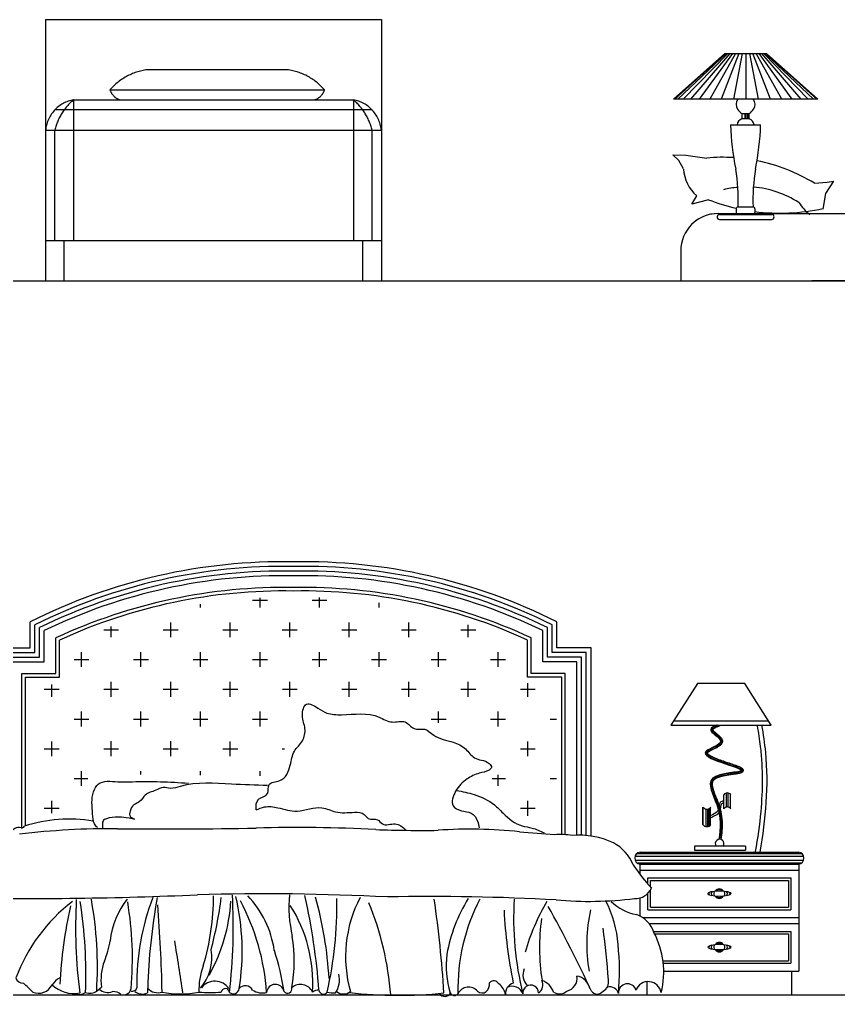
# Model space of a CAD drawing. Header units: inches. Extents: x 18.5 to 61, y 8.5 to 33.3.
# Drawn here: x 49.248 to 51.442, y 16.958 to 19.576 of the extents above; entities that cross this region are included whole.
import ezdxf

# ---------------------------------------------------------------- set-up
doc = ezdxf.new("R2010")
doc.units = ezdxf.units.IN
doc.header["$MEASUREMENT"] = 0
for name, color, linetype in [('02', 2, 'Continuous'), ('1', 1, 'Continuous'), ('8', 8, 'Continuous')]:
    doc.layers.add(name, color=color, linetype=linetype)

msp = doc.modelspace()

# ---------------------------------------------------------------- hatches: boundary and pattern name
at = {"layer": '8'}
h = msp.add_hatch(dxfattribs=at)
h.set_pattern_fill('CROSS', color=256, scale=0.012554, style=0)
h.set_pattern_definition([(0, (33.13138, 6.70013), (0.07971857, 0.07971857), [0.0398593, -0.11957785]), (90, (33.15131, 6.6802), (-0.07971857, 0.07971857), [0.0398593, -0.11957785])])
h.paths.add_polyline_path([(50.5951, 17.9055), (50.519, 17.9325), (50.3584, 17.9815), (50.2214, 18.0119), (50.0337, 18.0288), (49.8764, 18.0255), (49.6667, 18.0018), (49.5246, 17.9612), (49.3775, 17.9055), (49.3775, 17.7939), (49.2845, 17.7939), (49.2845, 17.4423), (49.2946, 17.4423), (49.3454, 17.4508), (49.4147, 17.4525), (49.4147, 17.4643), (49.4147, 17.5032), (49.4316, 17.5438), (49.4502, 17.5539), (49.9001, 17.5488), (49.9322, 17.5607), (49.9457, 17.5759), (49.9559, 17.6012), (49.9593, 17.6317), (49.9677, 17.6435), (49.9779, 17.6587), (49.9829, 17.6756), (49.9829, 17.706), (49.9796, 17.7398), (49.988, 17.7584), (50.0032, 17.7652), (50.032, 17.7652), (50.0692, 17.7567), (50.0946, 17.7432), (50.1351, 17.7348), (50.1605, 17.7381), (50.2112, 17.7381), (50.2383, 17.728), (50.2671, 17.7212), (50.2992, 17.7179), (50.3161, 17.7111), (50.3364, 17.701), (50.3584, 17.6993), (50.3922, 17.6773), (50.4142, 17.6688), (50.4514, 17.6553), (50.4768, 17.6266), (50.5038, 17.6097), (50.5292, 17.5978), (50.5376, 17.5674), (50.5275, 17.5471), (50.5106, 17.5404), (50.4818, 17.5336), (50.4649, 17.5184), (50.5309, 17.4931), (50.5749, 17.4609), (50.6087, 17.4305), (50.6865, 17.4102), (50.6865, 17.7973), (50.5951, 17.7973)])

# ---------------------------------------------------------------- linework, layer by layer
at = {"layer": '02'}
for p, q in [((49.3175, 19.576), (49.3175, 18.876)), ((49.3175, 19.576), (50.2175, 19.576)), ((50.2175, 19.576), (50.2175, 18.876)), ((51.0003, 19.3626), (51.1379, 19.485)), ((51.1388, 19.485), (51.0032, 19.3626)), ((51.1413, 19.485), (51.012, 19.3626)), ((51.1454, 19.485), (51.0262, 19.3626)), ((51.1509, 19.485), (51.0453, 19.3626)), ((51.1577, 19.485), (51.0691, 19.3626)), ((51.1658, 19.485), (51.0969, 19.3626)), ((51.1747, 19.485), (51.1278, 19.3626)), ((51.1379, 19.485), (51.2493, 19.485)), ((51.184, 19.485), (51.1603, 19.3626)), ((51.1936, 19.485), (51.1936, 19.3626)), ((51.2032, 19.485), (51.2269, 19.3626)), ((51.2594, 19.3626), (51.2125, 19.485)), ((51.2903, 19.3626), (51.2214, 19.485)), ((51.3181, 19.3626), (51.2295, 19.485)), ((51.3419, 19.3626), (51.2363, 19.485)), ((51.361, 19.3626), (51.2418, 19.485)), ((51.3752, 19.3626), (51.2459, 19.485)), ((51.3839, 19.3626), (51.2484, 19.485)), ((51.2493, 19.485), (51.3869, 19.3626)), ((49.5442, 19.4282), (49.5408, 19.4266)), ((49.5476, 19.4297), (49.5442, 19.4282)), ((49.551, 19.4312), (49.5476, 19.4297)), ((49.5545, 19.4325), (49.551, 19.4312)), ((49.558, 19.4338), (49.5545, 19.4325)), ((49.5615, 19.435), (49.558, 19.4338)), ((49.565, 19.4361), (49.5615, 19.435)), ((49.5686, 19.4371), (49.565, 19.4361)), ((49.5721, 19.4381), (49.5686, 19.4371)), ((49.5757, 19.4389), (49.5721, 19.4381)), ((49.5793, 19.4397), (49.5757, 19.4389)), ((49.583, 19.4403), (49.5793, 19.4397)), ((49.5866, 19.4409), (49.583, 19.4403)), ((49.5903, 19.4414), (49.5866, 19.4409)), ((49.9653, 19.4414), (49.5903, 19.4414)), ((49.9689, 19.4409), (49.9653, 19.4414)), ((49.9726, 19.4403), (49.9689, 19.4409)), ((49.9762, 19.4397), (49.9726, 19.4403)), ((49.9798, 19.4389), (49.9762, 19.4397)), ((49.9834, 19.4381), (49.9798, 19.4389)), ((49.987, 19.4371), (49.9834, 19.4381)), ((49.9905, 19.4361), (49.987, 19.4371)), ((49.9941, 19.435), (49.9905, 19.4361)), ((49.9976, 19.4338), (49.9941, 19.435)), ((50.0011, 19.4325), (49.9976, 19.4338)), ((50.0045, 19.4312), (50.0011, 19.4325)), ((50.0079, 19.4297), (50.0045, 19.4312)), ((50.0113, 19.4282), (50.0079, 19.4297)), ((50.0147, 19.4266), (50.0113, 19.4282)), ((49.5036, 19.4012), (49.5008, 19.3986)), ((49.5065, 19.4037), (49.5036, 19.4012)), ((49.5094, 19.4061), (49.5065, 19.4037)), ((49.5123, 19.4085), (49.5094, 19.4061)), ((49.5153, 19.4108), (49.5123, 19.4085)), ((49.5183, 19.4131), (49.5153, 19.4108)), ((49.5214, 19.4152), (49.5183, 19.4131)), ((49.5246, 19.4173), (49.5214, 19.4152)), ((49.5277, 19.4193), (49.5246, 19.4173)), ((49.5309, 19.4213), (49.5277, 19.4193)), ((49.5342, 19.4231), (49.5309, 19.4213)), ((49.5375, 19.4249), (49.5342, 19.4231)), ((49.5408, 19.4266), (49.5375, 19.4249)), ((50.018, 19.4249), (50.0147, 19.4266)), ((50.0213, 19.4231), (50.018, 19.4249)), ((50.0246, 19.4213), (50.0213, 19.4231)), ((50.0278, 19.4193), (50.0246, 19.4213)), ((50.031, 19.4173), (50.0278, 19.4193)), ((50.0341, 19.4152), (50.031, 19.4173)), ((50.0372, 19.4131), (50.0341, 19.4152)), ((50.0402, 19.4108), (50.0372, 19.4131)), ((50.0432, 19.4085), (50.0402, 19.4108)), ((50.0462, 19.4061), (50.0432, 19.4085)), ((50.049, 19.4037), (50.0462, 19.4061)), ((50.0519, 19.4012), (50.049, 19.4037)), ((50.0547, 19.3986), (50.0519, 19.4012)), ((49.4928, 19.3904), (49.4903, 19.3876)), ((49.4903, 19.3876), (50.0653, 19.3876)), ((49.4903, 19.3876), (49.4907, 19.3863)), ((49.4907, 19.3863), (49.4912, 19.3851)), ((49.4912, 19.3851), (49.4917, 19.3839)), ((49.4917, 19.3839), (49.4923, 19.3827)), ((49.4923, 19.3827), (49.4928, 19.3815)), ((49.4954, 19.3932), (49.4928, 19.3904)), ((49.4928, 19.3815), (49.4935, 19.3804)), ((49.4935, 19.3804), (49.4941, 19.3792)), ((49.4941, 19.3792), (49.4948, 19.3781)), ((49.4948, 19.3781), (49.4955, 19.377)), ((49.4981, 19.3959), (49.4954, 19.3932)), ((49.4955, 19.377), (49.4963, 19.376)), ((49.4963, 19.376), (49.497, 19.3749)), ((49.497, 19.3749), (49.4978, 19.3739)), ((49.5008, 19.3986), (49.4981, 19.3959)), ((50.0574, 19.3959), (50.0547, 19.3986)), ((50.0601, 19.3932), (50.0574, 19.3959)), ((50.0577, 19.3739), (50.0585, 19.3749)), ((50.0585, 19.3749), (50.0593, 19.376)), ((50.0593, 19.376), (50.06, 19.377)), ((50.06, 19.377), (50.0607, 19.3781)), ((50.0627, 19.3904), (50.0601, 19.3932)), ((50.0607, 19.3781), (50.0614, 19.3792)), ((50.0614, 19.3792), (50.0621, 19.3804)), ((50.0621, 19.3804), (50.0627, 19.3815)), ((50.0653, 19.3876), (50.0627, 19.3904)), ((50.0627, 19.3815), (50.0633, 19.3827)), ((50.0633, 19.3827), (50.0638, 19.3839)), ((50.0638, 19.3839), (50.0643, 19.3851)), ((50.0643, 19.3851), (50.0648, 19.3863)), ((50.0648, 19.3863), (50.0653, 19.3876)), ((49.3614, 19.3492), (49.3583, 19.3472)), ((49.3646, 19.3511), (49.3614, 19.3492)), ((49.3679, 19.3528), (49.3646, 19.3511)), ((49.3713, 19.3544), (49.3679, 19.3528)), ((49.3747, 19.3558), (49.3713, 19.3544)), ((49.3782, 19.3571), (49.3747, 19.3558)), ((49.3817, 19.3582), (49.3782, 19.3571)), ((49.3813, 19.3502), (49.3792, 19.348)), ((49.3835, 19.3524), (49.3813, 19.3502)), ((49.3853, 19.3592), (49.3817, 19.3582)), ((49.3857, 19.3545), (49.3835, 19.3524)), ((49.3889, 19.36), (49.3853, 19.3592)), ((49.3879, 19.3566), (49.3857, 19.3545)), ((49.3902, 19.3587), (49.3879, 19.3566)), ((49.3925, 19.3606), (49.3889, 19.36)), ((49.3925, 19.3606), (49.3902, 19.3587)), ((49.3925, 19.3606), (49.3925, 18.9837)), ((49.3925, 19.3606), (50.1425, 19.3606)), ((49.4978, 19.3739), (49.4987, 19.3729)), ((49.4987, 19.3729), (49.4995, 19.372)), ((49.4995, 19.372), (49.5004, 19.371)), ((49.5004, 19.371), (49.5013, 19.3701)), ((49.5013, 19.3701), (49.5023, 19.3693)), ((49.5023, 19.3693), (49.5032, 19.3684)), ((49.5032, 19.3684), (49.5042, 19.3676)), ((49.5042, 19.3676), (49.5052, 19.3668)), ((49.5052, 19.3668), (49.5062, 19.3661)), ((49.5062, 19.3661), (49.5073, 19.3654)), ((49.5073, 19.3654), (49.5084, 19.3647)), ((49.5084, 19.3647), (49.5094, 19.3641)), ((49.5094, 19.3641), (49.5105, 19.3635)), ((49.5105, 19.3635), (49.5117, 19.3629)), ((49.5117, 19.3629), (49.5128, 19.3624)), ((49.5128, 19.3624), (49.514, 19.3619)), ((49.514, 19.3619), (49.5151, 19.3614)), ((49.5151, 19.3614), (49.5163, 19.361)), ((49.5163, 19.361), (49.5175, 19.3606)), ((50.038, 19.3606), (50.0392, 19.361)), ((50.0392, 19.361), (50.0404, 19.3614)), ((50.0404, 19.3614), (50.0416, 19.3619)), ((50.0416, 19.3619), (50.0427, 19.3624)), ((50.0427, 19.3624), (50.0439, 19.3629)), ((50.0439, 19.3629), (50.045, 19.3635)), ((50.045, 19.3635), (50.0461, 19.3641)), ((50.0461, 19.3641), (50.0472, 19.3647)), ((50.0472, 19.3647), (50.0482, 19.3654)), ((50.0482, 19.3654), (50.0493, 19.3661)), ((50.0493, 19.3661), (50.0503, 19.3668)), ((50.0503, 19.3668), (50.0513, 19.3676)), ((50.0513, 19.3676), (50.0523, 19.3684)), ((50.0523, 19.3684), (50.0533, 19.3693)), ((50.0533, 19.3693), (50.0542, 19.3701)), ((50.0542, 19.3701), (50.0551, 19.371)), ((50.0551, 19.371), (50.056, 19.372)), ((50.056, 19.372), (50.0569, 19.3729)), ((50.0569, 19.3729), (50.0577, 19.3739)), ((50.1425, 19.3606), (50.1425, 18.9837)), ((50.1448, 19.3587), (50.1425, 19.3606)), ((50.1461, 19.36), (50.1425, 19.3606)), ((50.1471, 19.3566), (50.1448, 19.3587)), ((50.1497, 19.3592), (50.1461, 19.36)), ((50.1493, 19.3545), (50.1471, 19.3566)), ((50.1515, 19.3524), (50.1493, 19.3545)), ((50.1533, 19.3582), (50.1497, 19.3592)), ((50.1537, 19.3502), (50.1515, 19.3524)), ((50.1568, 19.3571), (50.1533, 19.3582)), ((50.1558, 19.348), (50.1537, 19.3502)), ((50.1603, 19.3558), (50.1568, 19.3571)), ((50.1637, 19.3544), (50.1603, 19.3558)), ((50.167, 19.3528), (50.1637, 19.3544)), ((50.1703, 19.3511), (50.167, 19.3528)), ((50.1736, 19.3492), (50.1703, 19.3511)), ((50.1767, 19.3472), (50.1736, 19.3492)), ((51.3869, 19.3626), (51.0003, 19.3626)), ((49.3341, 19.3233), (49.332, 19.32)), ((49.3363, 19.3264), (49.3341, 19.3233)), ((49.3387, 19.3294), (49.3363, 19.3264)), ((49.3412, 19.3323), (49.3387, 19.3294)), ((49.3438, 19.3351), (49.3412, 19.3323)), ((50.1925, 19.3337), (49.3425, 19.3337)), ((49.3465, 19.3378), (49.3438, 19.3351)), ((49.3493, 19.3403), (49.3465, 19.3378)), ((49.3522, 19.3428), (49.3493, 19.3403)), ((49.3552, 19.345), (49.3522, 19.3428)), ((49.3583, 19.3472), (49.3552, 19.345)), ((49.3606, 19.3233), (49.359, 19.3206)), ((49.3622, 19.3259), (49.3606, 19.3233)), ((49.3639, 19.3286), (49.3622, 19.3259)), ((49.3657, 19.3311), (49.3639, 19.3286)), ((49.3675, 19.3337), (49.3657, 19.3311)), ((49.3693, 19.3362), (49.3675, 19.3337)), ((49.3712, 19.3386), (49.3693, 19.3362)), ((49.3731, 19.341), (49.3712, 19.3386)), ((49.3751, 19.3434), (49.3731, 19.341)), ((49.3771, 19.3457), (49.3751, 19.3434)), ((49.3792, 19.348), (49.3771, 19.3457)), ((50.1579, 19.3457), (50.1558, 19.348)), ((50.1599, 19.3434), (50.1579, 19.3457)), ((50.1619, 19.341), (50.1599, 19.3434)), ((50.1638, 19.3386), (50.1619, 19.341)), ((50.1657, 19.3362), (50.1638, 19.3386)), ((50.1675, 19.3337), (50.1657, 19.3362)), ((50.1693, 19.3311), (50.1675, 19.3337)), ((50.1711, 19.3286), (50.1693, 19.3311)), ((50.1727, 19.3259), (50.1711, 19.3286)), ((50.1744, 19.3233), (50.1727, 19.3259)), ((50.176, 19.3206), (50.1744, 19.3233)), ((50.1798, 19.345), (50.1767, 19.3472)), ((50.1828, 19.3428), (50.1798, 19.345)), ((50.1857, 19.3403), (50.1828, 19.3428)), ((50.1885, 19.3378), (50.1857, 19.3403)), ((50.1912, 19.3351), (50.1885, 19.3378)), ((50.1938, 19.3323), (50.1912, 19.3351)), ((50.1963, 19.3294), (50.1938, 19.3323)), ((50.1986, 19.3264), (50.1963, 19.3294)), ((50.2009, 19.3233), (50.1986, 19.3264)), ((50.203, 19.32), (50.2009, 19.3233)), ((51.183, 19.3238), (51.203, 19.3238)), ((51.1842, 19.3102), (51.1842, 19.3238)), ((51.1918, 19.3102), (51.1918, 19.3238)), ((51.1942, 19.3102), (51.1942, 19.3238)), ((51.1987, 19.3102), (51.1987, 19.3238)), ((51.2028, 19.3102), (51.2028, 19.3238)), ((49.3219, 19.299), (49.3208, 19.2953)), ((49.3233, 19.3027), (49.3219, 19.299)), ((49.3247, 19.3063), (49.3233, 19.3027)), ((49.3263, 19.3099), (49.3247, 19.3063)), ((49.3281, 19.3133), (49.3263, 19.3099)), ((49.33, 19.3167), (49.3281, 19.3133)), ((49.332, 19.32), (49.33, 19.3167)), ((49.3482, 19.298), (49.3471, 19.295)), ((49.3494, 19.3009), (49.3482, 19.298)), ((49.3506, 19.3038), (49.3494, 19.3009)), ((49.3518, 19.3067), (49.3506, 19.3038)), ((49.3532, 19.3095), (49.3518, 19.3067)), ((49.3545, 19.3123), (49.3532, 19.3095)), ((49.356, 19.3151), (49.3545, 19.3123)), ((49.3575, 19.3179), (49.356, 19.3151)), ((49.359, 19.3206), (49.3575, 19.3179)), ((50.1775, 19.3179), (50.176, 19.3206)), ((50.179, 19.3151), (50.1775, 19.3179)), ((50.1804, 19.3123), (50.179, 19.3151)), ((50.1818, 19.3095), (50.1804, 19.3123)), ((50.1831, 19.3067), (50.1818, 19.3095)), ((50.1844, 19.3038), (50.1831, 19.3067)), ((50.1856, 19.3009), (50.1844, 19.3038)), ((50.1868, 19.298), (50.1856, 19.3009)), ((50.1879, 19.295), (50.1868, 19.298)), ((50.205, 19.3167), (50.203, 19.32)), ((50.2069, 19.3133), (50.205, 19.3167)), ((50.2086, 19.3099), (50.2069, 19.3133)), ((50.2102, 19.3063), (50.2086, 19.3099)), ((50.2117, 19.3027), (50.2102, 19.3063)), ((50.213, 19.299), (50.2117, 19.3027)), ((50.2142, 19.2953), (50.213, 19.299)), ((51.203, 19.3102), (51.183, 19.3102)), ((49.3181, 19.2838), (49.3175, 19.2799)), ((49.3175, 19.2799), (50.2175, 19.2799)), ((49.3188, 19.2876), (49.3181, 19.2838)), ((49.3197, 19.2915), (49.3188, 19.2876)), ((49.3208, 19.2953), (49.3197, 19.2915)), ((49.3433, 19.2829), (49.3425, 19.2799)), ((49.3425, 18.9837), (49.3425, 19.2799)), ((49.3442, 19.286), (49.3433, 19.2829)), ((49.3451, 19.289), (49.3442, 19.286)), ((49.3461, 19.292), (49.3451, 19.289)), ((49.3471, 19.295), (49.3461, 19.292)), ((50.1889, 19.292), (50.1879, 19.295)), ((50.1899, 19.289), (50.1889, 19.292)), ((50.1908, 19.286), (50.1899, 19.289)), ((50.1917, 19.2829), (50.1908, 19.286)), ((50.1925, 19.2799), (50.1917, 19.2829)), ((50.1925, 18.9837), (50.1925, 19.2799)), ((50.2153, 19.2915), (50.2142, 19.2953)), ((50.2161, 19.2876), (50.2153, 19.2915)), ((50.2169, 19.2838), (50.2161, 19.2876)), ((50.2175, 19.2799), (50.2169, 19.2838)), ((51.1528, 19.2934), (51.2332, 19.2934)), ((50.9986, 19.2134), (51.0333, 19.2122)), ((51.0143, 19.1984), (50.9986, 19.2134)), ((51.0269, 19.1755), (51.0143, 19.1984)), ((51.0333, 19.2122), (51.0889, 19.2048)), ((51.3773, 19.1371), (51.4112, 19.1402)), ((51.4288, 19.143), (51.4072, 19.1095)), ((51.4112, 19.1402), (51.4288, 19.143)), ((51.049, 19.081), (51.0622, 19.1039)), ((51.0935, 19.0932), (51.049, 19.081)), ((51.4072, 19.1095), (51.3998, 19.068)), ((51.1678, 19.0688), (51.1678, 19.0588)), ((51.1728, 19.0738), (51.2132, 19.0738)), ((51.2182, 19.0688), (51.2182, 19.0588)), ((51.1193, 19.056), (52.7793, 19.056)), ((51.123, 19.0538), (51.263, 19.0538)), ((51.123, 19.0399), (51.263, 19.0399)), ((49.3175, 18.9837), (50.2175, 18.9837)), ((49.3675, 18.876), (49.3675, 18.9837)), ((50.1675, 18.876), (50.1675, 18.9837)), ((51.0193, 18.956), (51.0193, 18.876)), ((49.3175, 18.876), (49.3675, 18.876)), ((50.1675, 18.876), (50.2175, 18.876)), ((52.8793, 18.876), (51.3703, 18.876)), ((49.2766, 17.8924), (49.2766, 17.9619)), ((50.6876, 17.8924), (50.6876, 17.9619)), ((49.2892, 17.8798), (49.2892, 17.9541)), ((49.3018, 17.8673), (49.3018, 17.9463)), ((49.3143, 17.8547), (49.3143, 17.9385)), ((50.6499, 17.8547), (50.6499, 17.9385)), ((50.6625, 17.8673), (50.6625, 17.9463)), ((50.675, 17.8798), (50.675, 17.9541)), ((49.3457, 17.8233), (49.3457, 17.9186)), ((49.3551, 17.8139), (49.3551, 17.9126)), ((50.6091, 17.8139), (50.6091, 17.9126)), ((50.6185, 17.8233), (50.6185, 17.9186)), ((49.1852, 17.8924), (49.2766, 17.8924)), ((50.779, 17.8924), (50.6876, 17.8924)), ((50.779, 17.3876), (50.779, 17.8924)), ((49.1978, 17.8798), (49.2892, 17.8798)), ((49.2103, 17.8673), (49.3018, 17.8673)), ((50.7539, 17.8673), (50.6625, 17.8673)), ((50.7664, 17.8798), (50.675, 17.8798)), ((50.7539, 17.3899), (50.7539, 17.8673)), ((50.7664, 17.3891), (50.7664, 17.8798)), ((49.2229, 17.8547), (49.3143, 17.8547)), ((50.7413, 17.8547), (50.6499, 17.8547)), ((50.7413, 17.3888), (50.7413, 17.8547)), ((49.2543, 17.4099), (49.2543, 17.8233)), ((49.2543, 17.8233), (49.3457, 17.8233)), ((49.2637, 17.4148), (49.2637, 17.8139)), ((49.2637, 17.8139), (49.3551, 17.8139)), ((50.7005, 17.8139), (50.6091, 17.8139)), ((50.7099, 17.8233), (50.6185, 17.8233)), ((50.7005, 17.3916), (50.7005, 17.8139)), ((50.7099, 17.3912), (50.7099, 17.8233)), ((51.0642, 17.7968), (50.9927, 17.6849)), ((51.1907, 17.7968), (51.0642, 17.7968)), ((51.2614, 17.6849), (51.1907, 17.7968)), ((50.9927, 17.6849), (51.2614, 17.6849)), ((50.9999, 17.6962), (51.2543, 17.6962)), ((51.135, 17.4608), (51.135, 17.4985)), ((51.1422, 17.4656), (51.1422, 17.5032)), ((51.146, 17.4656), (51.146, 17.5032)), ((51.1527, 17.4617), (51.1527, 17.4993)), ((51.0787, 17.4187), (51.0787, 17.4654)), ((51.0798, 17.4173), (51.0798, 17.464)), ((51.0991, 17.4173), (51.0991, 17.464)), ((51.0872, 17.4133), (51.0872, 17.4599)), ((51.0917, 17.4133), (51.0917, 17.4599)), ((51.0952, 17.4144), (51.0952, 17.4611)), ((51.1929, 17.3609), (51.0558, 17.3609)), ((51.0558, 17.3609), (51.0558, 17.3497)), ((51.1929, 17.3609), (51.1929, 17.3497)), ((50.8971, 17.3342), (51.3485, 17.3342)), ((50.9023, 17.3412), (51.3433, 17.3412)), ((50.9103, 17.3444), (51.3353, 17.3444)), ((51.0558, 17.3497), (51.1929, 17.3497)), ((50.8969, 17.3233), (51.3487, 17.3233)), ((50.9016, 17.3163), (51.344, 17.3163)), ((50.9103, 17.3125), (51.3353, 17.3125)), ((50.9103, 17.2853), (50.9103, 17.3125)), ((51.3353, 17.3125), (51.3353, 17.0257)), ((50.9103, 17.2966), (51.3353, 17.2966)), ((50.9315, 17.2754), (51.314, 17.2754)), ((50.9315, 17.2589), (50.9315, 17.2754)), ((50.9379, 17.269), (51.3077, 17.269)), ((50.9379, 17.2515), (50.9379, 17.269)), ((51.3077, 17.269), (51.3077, 17.1967)), ((51.314, 17.2754), (51.314, 17.1904)), ((50.9315, 17.1904), (50.9315, 17.2345)), ((50.9379, 17.1967), (50.9379, 17.2424)), ((50.9103, 17.1732), (50.9103, 17.2222)), ((50.9315, 17.1904), (51.314, 17.1904)), ((50.9379, 17.1967), (51.3077, 17.1967)), ((50.9173, 17.1691), (51.3353, 17.1691)), ((50.9347, 17.1532), (51.3353, 17.1532)), ((50.9466, 17.1319), (51.314, 17.1319)), ((50.9495, 17.1255), (51.3077, 17.1255)), ((51.3077, 17.1255), (51.3077, 17.0533)), ((51.314, 17.1319), (51.314, 17.0469)), ((50.9718, 17.0533), (51.3077, 17.0533)), ((50.9725, 17.0469), (51.314, 17.0469)), ((50.9737, 17.0257), (51.3353, 17.0257)), ((51.3162, 17.0257), (51.3162, 16.9619)), ((50.9294, 16.9619), (50.9294, 16.9975)), ((49.5913, 16.9798), (49.591, 16.9671)), ((50.9294, 16.9619), (51.3162, 16.9619))]:
    msp.add_line(p, q, dxfattribs=at)
for centre, radius, start, end in [((51.1899, 19.3486), 0.0222, 140.9905, 215.1627), ((51.1962, 19.3486), 0.0222, 324.8373, 39.0095), ((51.2145, 19.3647), 0.0516, 214.0862, 232.4721), ((51.1762, 19.3608), 0.0456, 305.714, 326.7237), ((51.1905, 19.2913), 0.0203, 111.4287, 173.9634), ((51.1945, 19.2904), 0.0216, 8.0327, 66.5752), ((51.8519, 19.3147), 0.6994, 181.741, 191.4929), ((50.5342, 19.3147), 0.6994, 348.5071, 358.259), ((51.1316, 18.7389), 0.4679, 86.3965, 95.2393), ((51.1316, 18.7389), 0.4679, 58.3211, 78.6506), ((51.1288, 19.1812), 0.1021, 183.2384, 229.2877), ((50.669, 19.0925), 0.5044, 357.8773, 9.4511), ((51.7171, 19.0925), 0.5044, 170.5489, 182.1227), ((51.195, 18.8702), 0.2571, 95.0862, 103.6665), ((51.195, 18.8702), 0.2571, 56.8078, 85.8053), ((51.2856, 19.5858), 0.5287, 248.7021, 257.1587), ((51.1728, 19.0688), 0.005, 90, 180), ((51.2132, 19.0688), 0.005, 0, 90), ((51.2856, 19.5858), 0.5287, 262.601, 282.5177), ((51.4472, 19.1582), 0.1331, 213.1745, 231.7297), ((51.1193, 18.956), 0.1, 90, 180), ((51.1193, 18.956), 0.1, 90, 126.8699), ((51.1236, 19.0469), 0.00697, 94.7167, 265.2833), ((51.1728, 19.0588), 0.005, 180, 270), ((51.2132, 19.0588), 0.005, 270, 0), ((51.2625, 19.0469), 0.00697, 274.7167, 85.2833), ((49.9565, 16.6078), 1.5152, 89.0321, 116.6595), ((50.0077, 16.6078), 1.5152, 63.3405, 90.9679), ((49.9565, 16.6078), 1.5027, 89.024, 116.3646), ((49.9565, 16.6078), 1.4901, 89.0158, 116.0654), ((50.0077, 16.6078), 1.5027, 63.6354, 90.976), ((50.0077, 16.6078), 1.4901, 63.9346, 90.9842), ((49.9565, 16.6078), 1.4776, 89.0074, 115.762), ((50.0077, 16.6078), 1.4776, 64.238, 90.9926), ((49.9565, 16.6078), 1.4462, 88.9859, 114.984), ((49.9565, 16.6078), 1.4368, 88.9792, 114.7449), ((50.0077, 16.6078), 1.4462, 65.016, 91.0141), ((50.0077, 16.6078), 1.4368, 65.2551, 91.0208), ((51.1047, 17.6731), 0.000911, 144.4873, 200.9994), ((51.1441, 17.4924), 0.011, 33.5479, 146.4521), ((51.0895, 17.4729), 0.0132, 214.8318, 325.1682), ((51.1441, 17.4547), 0.011, 33.5479, 146.4521), ((49.2541, 17.4178), 0.00789, 255.3981, 330.9726), ((49.382, 17.0394), 0.3936, 80.7702, 107.9013), ((51.0895, 17.4262), 0.0132, 214.8318, 325.1682), ((49.2463, 17.3877), 0.0232, 75.3981, 161.7943), ((49.4878, 15.4347), 1.9725, 89.3319, 96.9806), ((49.6179, 32.2686), 14.8619, 269.58724, 271.0187), ((49.9941, 13.4821), 3.9285, 86.9615, 91.6334), ((50.3281, 20.9964), 3.5935, 267.9949, 270.6578), ((50.4559, 16.1551), 1.2511, 83.968, 93.9688), ((4269.1419, 50669.5099), 50827.4779, 265.23911578, 265.23922247), ((50.6945, 17.1309), 0.2608, 82.4242, 92.8068), ((50.7456, 17.1653), 0.2247, 65.4841, 94.2784), ((50.7811, 17.2644), 0.1202, 22.75, 61.2578), ((51.1233, 17.3675), 0.0116, 325.1695, 214.8305), ((50.912, 17.3285), 0.016, 96.2668, 263.7332), ((51.3335, 17.3285), 0.016, 276.2668, 83.7332), ((51.3828, 17.644), 0.5933, 214.1616, 221.8686), ((49.2844, 26.8042), 9.5838, 268.78389, 272.63207), ((49.8998, 10.5822), 6.6507, 87.1218, 91.51038), ((49.123, 17.2253), 0.6446, 343.2743, 0.2346), ((48.359, 17.1423), 1.4618, 353.1687, 3.4096), ((49.6638, 17.042), 0.2697, 8.3686, 43.5646), ((50.328, 17.1994), 0.3584, 175.0154, 192.9713), ((48.2709, 16.8395), 1.7844, 4.3531, 12.5744), ((50.8979, 17.2681), 0.0476, 267.5364, 335.0909), ((51.1005, 17.2336), 0.00547, 132.1029, 234.6454), ((51.1089, 17.2335), 0.00811, 133.2333, 227.9866), ((51.117, 17.2334), 0.00912, 128.453, 230.6695), ((51.1228, 17.2334), 0.0127, 34.3548, 145.6452), ((51.1228, 17.2334), 0.0102, 46.9552, 133.0448), ((51.1286, 17.2334), 0.00912, 309.3305, 51.547), ((51.1367, 17.2335), 0.00811, 312.0134, 46.7667), ((51.1451, 17.2336), 0.00547, 305.3546, 47.8971), ((49.673, 16.8441), 0.4646, 127.5669, 159.4268), ((50.8349, 17.1442), 1.4366, 177.0748, 187.0821), ((48.2208, 17.0203), 1.2051, 357.5316, 9.1694), ((48.4153, 17.0358), 1.0414, 356.5056, 10.1251), ((49.7005, 17.087), 0.2104, 141.2037, 174.482), ((48.639, 17.0596), 0.9115, 354.915, 9.5664), ((50.1924, 16.994), 0.63, 158.7161, 181.151), ((51.22, 16.9308), 1.6294, 169.6773, 178.2756), ((45.8644, 16.8984), 3.7662, 1.085, 4.6433), ((49.3534, 17.2414), 0.4618, 330.6519, 356.551), ((48.7376, 17.3544), 1.059, 345.1249, 352.8553), ((49.2167, 17.0794), 0.6278, 350.7798, 13.4424), ((49.2996, 16.9266), 0.6118, 3.9216, 27.9869), ((49.6422, 16.993), 0.3917, 356.5949, 32.2459), ((49.0197, 16.9417), 1.0596, 3.4817, 15.4537), ((49.0486, 17.2024), 1.0497, 347.1924, 0.9681), ((50.4613, 17.0645), 0.3399, 152.2578, 195.9634), ((49.4423, 16.9025), 0.8022, 4.2453, 22.4189), ((50.3526, 11.0606), 6.165, 86.90384, 91.10465), ((47.201, 16.7659), 3.1904, 3.6164, 8.1624), ((50.8054, 16.9985), 0.4188, 148.0546, 170.0487), ((50.9443, 16.9786), 0.5218, 152.5878, 181.4082), ((51.3829, 17.165), 0.8113, 176.1942, 194.3062), ((51.1762, 16.9106), 0.5974, 149.6617, 163.917), ((50.7728, 18.1787), 0.966, 264.8232, 277.3172), ((50.5423, 17.0738), 0.3101, 4.2607, 26.805), ((50.9221, 17.3009), 0.1254, 224.9153, 260.2328), ((51.1228, 17.2334), 0.0127, 214.3548, 325.6452), ((51.1228, 17.2334), 0.0102, 226.9552, 313.0448), ((50.5791, 16.9313), 1.2245, 167.2925, 177.2313), ((51.803, 17.2477), 1.2583, 182.675, 191.6768), ((47.4182, 15.4045), 3.7094, 25.0021, 28.9384), ((51.2105, 17.0976), 0.4428, 167.9198, 189.3722), ((50.8755, 17.1059), 0.0758, 17.9967, 70.4672), ((51.2062, 17.0883), 0.5653, 172.0006, 188.8952), ((49.2458, 16.9098), 1.5824, 3.3455, 8.4008), ((50.7466, 17.0234), 0.2272, 346.0009, 27.8019), ((49.1747, 17.1682), 0.3222, 338.9996, 349.0922), ((41.7875, 15.7949), 7.9848, 8.44175, 9.45975), ((49.575, 17.054), 0.4089, 349.7772, 9.1411), ((51.117, 17.09), 0.00912, 128.453, 230.6695), ((51.1228, 17.09), 0.0127, 34.3548, 145.6452), ((51.1228, 17.09), 0.0102, 46.9552, 133.0448), ((51.1286, 17.09), 0.00912, 309.3305, 51.547), ((49.6417, 17.0606), 0.1214, 318.4325, 10.4275), ((49.2822, 16.8704), 0.6819, 8.4822, 18.0138), ((50.6397, 17.0402), 0.2487, 172.9093, 197.0975), ((50.186, 17.0247), 0.6693, 354.9488, 6.1864), ((51.1005, 17.0901), 0.00547, 132.1029, 234.6454), ((51.1089, 17.0901), 0.00811, 133.2333, 227.9866), ((51.1228, 17.09), 0.0127, 214.3548, 325.6452), ((51.1228, 17.09), 0.0102, 226.9552, 313.0448), ((51.1367, 17.0901), 0.00811, 312.0134, 46.7667), ((51.1451, 17.0901), 0.00547, 305.3546, 47.8971), ((49.605, 17.0029), 0.1388, 158.9448, 188.3672), ((49.9036, 16.9765), 0.1751, 158.8295, 182.2353), ((50.6398, 17.0164), 0.0431, 158.8296, 223.8036), ((49.2582, 17.0144), 0.0213, 199.2837, 271.2133), ((49.0255, 16.7222), 0.3574, 43.8408, 49.2893), ((49.382, 16.9567), 0.0569, 117.1359, 145.2035), ((49.7712, 16.9526), 0.0461, 34.5813, 141.4019), ((50.041, 17.0028), 0.0641, 326.178, 13.4601), ((50.48, 16.9915), 0.0273, 311.3754, 6.0999), ((50.5186, 16.9844), 0.0152, 29.0949, 138.8939), ((50.5773, 16.9664), 0.0275, 103.7752, 186.5448), ((50.6238, 16.9892), 0.0265, 303.7189, 26.1266), ((50.6275, 16.9496), 0.0551, 21.4432, 68.5907), ((50.7071, 17.0062), 0.0345, 281.1596, 10.5801), ((50.7334, 16.9694), 0.0438, 12.3231, 79.8726), ((50.8007, 16.9957), 0.0256, 294.1728, 14.6798), ((50.9324, 16.9625), 0.0351, 9.6702, 159.3511), ((49.2992, 17.0063), 0.0399, 246.5306, 334.5588), ((49.3938, 17.0506), 0.0849, 226.3595, 280.4454), ((49.4077, 16.9924), 0.0295, 244.4354, 305.4983), ((49.436, 16.9993), 0.0328, 250.1052, 304.7485), ((49.3575, 17.1071), 0.1662, 305.7775, 311.511), ((49.4845, 17.0034), 0.0349, 228.2933, 291.8965), ((49.4969, 16.934), 0.037, 52.142, 88.9985), ((49.5266, 16.9826), 0.0206, 250.1699, 349.2914), ((49.5501, 16.9846), 0.0128, 255.2586, 345.2254), ((49.5774, 16.9974), 0.0332, 232.6886, 294.1555), ((49.6185, 17.0047), 0.0369, 222.5803, 288.1209), ((49.6793, 17.2102), 0.2456, 258.4089, 281.5911), ((49.7585, 17.2954), 0.3271, 264.7616, 275.2384), ((49.7993, 16.9679), 0.0111, 2.4624, 170.8076), ((49.8205, 16.981), 0.0161, 231.4118, 352.1682), ((49.8529, 16.9642), 0.0221, 29.0143, 138.5852), ((49.8989, 17.0169), 0.0497, 237.6147, 282.8312), ((49.9334, 16.9667), 0.0236, 10.5067, 175.8493), ((49.9659, 16.9785), 0.0119, 218.9081, 14.1958), ((50.0008, 16.9541), 0.036, 25.7753, 130.5954), ((50.0507, 16.9429), 0.032, 91.0643, 123.1229), ((50.062, 16.976), 0.0119, 185.1706, 328.363), ((50.0922, 17.0448), 0.0777, 255.0726, 271.5156), ((50.1157, 16.995), 0.0305, 231.9328, 308.0672), ((50.2644, 18.1288), 1.1679, 263.4839, 275.9288), ((50.3872, 16.9742), 0.0164, 210.4198, 334.2864), ((50.4127, 16.9726), 0.0121, 206.9551, 325.8954), ((50.451, 16.9507), 0.032, 42.3119, 151.9303), ((50.4871, 16.9845), 0.0174, 224.4471, 309.1961), ((50.5061, 16.9553), 0.0446, 10.1876, 54.7849), ((50.5681, 16.9551), 0.0301, 18.2556, 116.384), ((50.6175, 16.9672), 0.021, 359.804, 187.3004), ((50.6948, 16.9917), 0.0272, 234.0186, 314.4494), ((50.7956, 16.9836), 0.0192, 215.8635, 324.1365), ((50.8302, 16.9602), 0.0233, 14.0183, 104.8528), ((50.8766, 16.9679), 0.0239, 17.0145, 184.9806)]:
    msp.add_arc(centre, radius, start, end, dxfattribs=at)
for centre in [(51.1228, 17.2334), (51.1228, 17.09)]:
    msp.add_ellipse(centre, major_axis=(0.031, 0), ratio=0.246902, dxfattribs=at)
for points in [[(49.8817, 17.4578), (49.8882, 17.4862), (49.9122, 17.5015), (49.9166, 17.5255), (49.945, 17.5364), (49.9734, 17.5778), (49.9843, 17.6149), (50.0061, 17.6432), (50.0126, 17.6759), (50.0061, 17.7108), (50.017, 17.7414), (50.0476, 17.7305), (50.0716, 17.7174), (50.1108, 17.713), (50.2112, 17.7065), (50.2462, 17.6934), (50.2811, 17.6934), (50.3051, 17.6759), (50.3334, 17.6738), (50.3575, 17.6585), (50.4098, 17.6389), (50.4426, 17.6214), (50.4666, 17.5974), (50.5059, 17.5822), (50.5124, 17.5713), (50.5059, 17.5647), (50.4797, 17.556), (50.4469, 17.5407), (50.4164, 17.508), (50.4098, 17.4687), (50.4317, 17.4557), (50.4578, 17.4491), (50.4753, 17.4273), (50.4797, 17.4099)], [(49.4566, 17.4102), (49.449, 17.4203), (49.4439, 17.447), (49.4464, 17.5066), (49.4591, 17.5269), (49.5112, 17.5333), (49.5506, 17.5333), (49.6255, 17.5333), (49.7004, 17.5295)], [(49.9125, 17.5231), (49.816, 17.5269), (49.6788, 17.5206), (49.6522, 17.5155), (49.6331, 17.5181), (49.6128, 17.5104), (49.5849, 17.4977), (49.5696, 17.48), (49.5544, 17.4711), (49.5442, 17.4546), (49.5455, 17.4394), (49.5557, 17.433), (49.5341, 17.4368), (49.5112, 17.4381), (49.4807, 17.4343), (49.4718, 17.4279), (49.4706, 17.414), (49.4706, 17.4089)], [(50.4193, 17.5101), (50.4659, 17.499), (50.5201, 17.4713), (50.5434, 17.4492), (50.5944, 17.4149), (50.6209, 17.4093), (50.6531, 17.3961)], [(49.8817, 17.4578), (49.9043, 17.4658), (49.9397, 17.4636), (49.9918, 17.4547), (50.0582, 17.4636), (50.0948, 17.4525), (50.1457, 17.4514), (50.1712, 17.4459), (50.1823, 17.4348), (50.2067, 17.4315), (50.22, 17.4204), (50.2543, 17.4204), (50.2831, 17.4038)]]:
    msp.add_spline(points, degree=3, dxfattribs=at)
for points, knots in [([(51.1144, 17.6849), (51.1068, 17.6815), (51.0861, 17.6707), (51.1552, 17.6376), (51.0202, 17.6054), (51.262, 17.5561), (51.0695, 17.5596), (51.1292, 17.461), (51.1259, 17.4082), (51.1216, 17.379)], [3.338141, 3.338141, 3.338141, 3.338141, 21.800594, 60.108308, 105.571543, 206.400507, 281.334538, 347.474159, 434.569615, 434.569615, 434.569615, 434.569615]), ([(51.1171, 17.6849), (51.1159, 17.6844), (51.1147, 17.6839), (51.1111, 17.6823), (51.1088, 17.6811), (51.1054, 17.6792), (51.1042, 17.6783), (51.1024, 17.6768), (51.1018, 17.6762), (51.1011, 17.6751), (51.1008, 17.6746), (51.1006, 17.6738), (51.1006, 17.6734), (51.1006, 17.6725), (51.1008, 17.6719), (51.1013, 17.6706), (51.1017, 17.6699), (51.1026, 17.6685), (51.1032, 17.6678), (51.1054, 17.6654), (51.1073, 17.6636), (51.1114, 17.6601), (51.1136, 17.6583), (51.1179, 17.6547), (51.1199, 17.6529), (51.1229, 17.6497), (51.124, 17.6484), (51.1256, 17.6462), (51.1261, 17.6452), (51.1266, 17.6436), (51.1267, 17.6431), (51.1268, 17.642), (51.1268, 17.6415), (51.1267, 17.64), (51.1264, 17.6391), (51.1255, 17.6374), (51.1249, 17.6366), (51.1236, 17.635), (51.1228, 17.6343), (51.12, 17.632), (51.1176, 17.6305), (51.1125, 17.6276), (51.1097, 17.6262), (51.1042, 17.6236), (51.1013, 17.6223), (51.0966, 17.6199), (51.0947, 17.6189), (51.0917, 17.6172), (51.0906, 17.6165), (51.089, 17.6153), (51.0883, 17.6147), (51.087, 17.6134), (51.0865, 17.6127), (51.086, 17.6115), (51.0859, 17.611), (51.0858, 17.6099), (51.0859, 17.6094), (51.0863, 17.6083), (51.0866, 17.6077), (51.0874, 17.6065), (51.0879, 17.6059), (51.0899, 17.6039), (51.0916, 17.6025), (51.096, 17.5997), (51.0985, 17.5983), (51.1066, 17.5943), (51.1129, 17.5918), (51.1262, 17.5867), (51.1332, 17.5843), (51.1467, 17.5798), (51.1531, 17.5777), (51.1615, 17.5748), (51.164, 17.5739), (51.1685, 17.5723), (51.1705, 17.5715), (51.1737, 17.5702), (51.175, 17.5696), (51.1771, 17.5686), (51.1779, 17.5682), (51.1793, 17.5674), (51.1798, 17.5671), (51.1807, 17.5664), (51.1811, 17.5661), (51.1816, 17.5654), (51.1818, 17.5652), (51.182, 17.5647), (51.1821, 17.5645), (51.1821, 17.564), (51.1821, 17.5637), (51.182, 17.5633), (51.1819, 17.563), (51.1817, 17.5627), (51.1816, 17.5625), (51.1811, 17.562), (51.1808, 17.5618), (51.18, 17.5613), (51.1796, 17.5611), (51.1786, 17.5608), (51.1781, 17.5606), (51.1761, 17.56), (51.1745, 17.5596), (51.1707, 17.5589), (51.1686, 17.5586), (51.1614, 17.5575), (51.1555, 17.5567), (51.1433, 17.5548), (51.137, 17.5537), (51.1249, 17.5508), (51.1192, 17.5491), (51.1125, 17.5461), (51.1107, 17.5451), (51.1076, 17.5432), (51.1063, 17.5421), (51.104, 17.5399), (51.1031, 17.5387), (51.1011, 17.5355), (51.1003, 17.5334), (51.0995, 17.5288), (51.0994, 17.5264), (51.0997, 17.5211), (51.1002, 17.5184), (51.1023, 17.5096), (51.1047, 17.5032), (51.1099, 17.49), (51.1128, 17.4832), (51.1161, 17.4744), (51.1169, 17.4722), (51.1183, 17.468), (51.119, 17.4659), (51.1208, 17.4596), (51.1218, 17.4555), (51.1243, 17.4432), (51.1253, 17.4353), (51.1266, 17.4108), (51.125, 17.3948), (51.1226, 17.3791)], [1.566593, 1.566593, 1.566593, 1.566593, 4.460196, 4.460196, 10.407124, 10.407124, 14.854636, 14.854636, 18.15412, 18.15412, 20.729391, 20.729391, 22.821756, 22.821756, 25.716258, 25.716258, 28.610759, 28.610759, 31.505261, 31.505261, 37.829469, 37.829469, 44.153677, 44.153677, 50.477885, 50.477885, 55.014494, 55.014494, 58.41799, 58.41799, 60.206294, 60.206294, 61.994598, 61.994598, 65.179968, 65.179968, 68.365338, 68.365338, 71.550708, 71.550708, 78.419242, 78.419242, 85.287776, 85.287776, 92.15631, 92.15631, 97.674914, 97.674914, 101.456856, 101.456856, 104.545771, 104.545771, 108.852016, 108.852016, 112.286075, 112.286075, 115.720134, 115.720134, 119.154193, 119.154193, 122.588252, 122.588252, 129.847675, 129.847675, 137.107097, 137.107097, 150.655167, 150.655167, 164.203237, 164.203237, 177.205542, 177.205542, 183.236316, 183.236316, 188.819213, 188.819213, 193.313854, 193.313854, 196.996431, 196.996431, 200.002615, 200.002615, 203.008798, 203.008798, 204.914632, 204.914632, 206.31628, 206.31628, 207.717928, 207.717928, 209.119576, 209.119576, 210.521225, 210.521225, 213.13778, 213.13778, 215.754335, 215.754335, 218.37089, 218.37089, 224.541475, 224.541475, 230.71206, 230.71206, 244.148864, 244.148864, 257.585667, 257.585667, 271.022471, 271.022471, 276.353085, 276.353085, 281.591769, 281.591769, 286.830454, 286.830454, 294.867186, 294.867186, 302.903918, 302.903918, 310.940649, 310.940649, 327.68629, 327.68629, 344.43193, 344.43193, 349.828216, 349.828216, 355.224502, 355.224502, 366.017073, 366.017073, 387.602217, 387.602217, 434.30746, 434.30746, 434.30746, 434.30746]), ([(51.1253, 17.6849), (51.1248, 17.6848), (51.1243, 17.6845), (51.1172, 17.6815), (51.116, 17.681), (51.1131, 17.6797), (51.1115, 17.6789), (51.1087, 17.6774), (51.1075, 17.6767), (51.1059, 17.6756), (51.1054, 17.6752), (51.1048, 17.6746), (51.1046, 17.6744), (51.1043, 17.6741), (51.1042, 17.674), (51.104, 17.6738), (51.104, 17.6737), (51.104, 17.6736)], [1.232873, 1.232873, 1.232873, 1.232873, 1.491985, 1.491985, 4.475955, 4.475955, 8.667255, 8.667255, 12.858554, 12.858554, 15.271624, 15.271624, 16.834714, 16.834714, 17.90612, 17.90612, 18.640236, 18.640236, 18.640236, 18.640236]), ([(51.128, 17.6849), (51.1273, 17.6847), (51.1263, 17.6842), (51.1176, 17.6805), (51.1164, 17.68), (51.1136, 17.6787), (51.112, 17.678), (51.1093, 17.6765), (51.1081, 17.6758), (51.1065, 17.6748), (51.106, 17.6744), (51.1055, 17.6739), (51.1054, 17.6738), (51.1053, 17.6736)], [0.521573, 0.521573, 0.521573, 0.521573, 1.4945, 1.4945, 4.483499, 4.483499, 8.622859, 8.622859, 12.762219, 12.762219, 15.441775, 15.441775, 16.441281, 16.441281, 16.441281, 16.441281]), ([(51.2239, 17.6828), (51.2273, 17.6644), (51.2301, 17.6461), (51.2332, 17.6206), (51.234, 17.6133), (51.2353, 17.5988), (51.2358, 17.5915), (51.2371, 17.5698), (51.2375, 17.5553), (51.2377, 17.5118), (51.2363, 17.4828), (51.2304, 17.4181), (51.2253, 17.3823), (51.219, 17.3465)], [1401.727332, 1401.727332, 1401.727332, 1401.727332, 1458.555995, 1458.555995, 1481.163688, 1481.163688, 1503.771381, 1503.771381, 1548.986766, 1548.986766, 1639.417538, 1639.417538, 1750.902418, 1750.902418, 1750.902418, 1750.902418]), ([(51.2357, 17.6849), (51.2402, 17.6606), (51.257, 17.5466), (51.2466, 17.4333), (51.2308, 17.3444)], [1401.727332, 1401.727332, 1401.727332, 1401.727332, 1476.095367, 1750.902418, 1750.902418, 1750.902418, 1750.902418]), ([(51.1038, 17.6728), (51.1039, 17.6727), (51.1039, 17.6726), (51.104, 17.6723), (51.1041, 17.6721), (51.1043, 17.6718), (51.1044, 17.6716), (51.1047, 17.6711), (51.105, 17.6708), (51.1055, 17.6701), (51.1057, 17.6698), (51.107, 17.6684), (51.1081, 17.6673), (51.1107, 17.6649), (51.1121, 17.6637), (51.1151, 17.6612), (51.1166, 17.6599), (51.1196, 17.6573), (51.1211, 17.656), (51.1236, 17.6536), (51.1247, 17.6525), (51.1264, 17.6505), (51.1271, 17.6497), (51.1282, 17.648), (51.1286, 17.6472), (51.1293, 17.6457), (51.1296, 17.6448), (51.1299, 17.6433), (51.13, 17.6427), (51.13, 17.6414), (51.13, 17.6408), (51.1298, 17.6396), (51.1296, 17.639), (51.1293, 17.6379), (51.129, 17.6373), (51.1282, 17.6358), (51.1276, 17.6348), (51.1261, 17.6331), (51.1253, 17.6323), (51.1235, 17.6307), (51.1226, 17.63), (51.1206, 17.6286), (51.1195, 17.628), (51.1163, 17.626), (51.114, 17.6248), (51.1089, 17.6223), (51.1062, 17.621), (51.101, 17.6185), (51.0985, 17.6173), (51.0952, 17.6155), (51.0941, 17.6149), (51.0925, 17.6139), (51.0918, 17.6134), (51.0907, 17.6126), (51.0903, 17.6122), (51.0896, 17.6115), (51.0894, 17.6113), (51.0892, 17.6109), (51.0891, 17.6108), (51.0891, 17.6107)], [24.742567, 24.742567, 24.742567, 24.742567, 25.844682, 25.844682, 26.946797, 26.946797, 28.048912, 28.048912, 29.595512, 29.595512, 31.142111, 31.142111, 35.583936, 35.583936, 40.025761, 40.025761, 44.467586, 44.467586, 48.909411, 48.909411, 52.446521, 52.446521, 55.192522, 55.192522, 57.306356, 57.306356, 59.42019, 59.42019, 60.869835, 60.869835, 62.319481, 62.319481, 63.769126, 63.769126, 65.218772, 65.218772, 68.118063, 68.118063, 71.017354, 71.017354, 73.916646, 73.916646, 76.815937, 76.815937, 82.614519, 82.614519, 89.186323, 89.186323, 95.758127, 95.758127, 99.208829, 99.208829, 101.962676, 101.962676, 104.716523, 104.716523, 107.47037, 107.47037, 109.417508, 109.417508, 109.417508, 109.417508]), ([(51.1051, 17.6725), (51.1052, 17.6723), (51.1054, 17.672), (51.106, 17.6712), (51.1064, 17.6706), (51.1075, 17.6694), (51.1082, 17.6687), (51.1096, 17.6673), (51.1104, 17.6666), (51.1131, 17.6642), (51.1152, 17.6625), (51.1189, 17.6594), (51.1206, 17.658), (51.1234, 17.6554), (51.1246, 17.6542), (51.1266, 17.652), (51.1274, 17.651), (51.1288, 17.649), (51.1294, 17.6481), (51.1302, 17.6463), (51.1305, 17.6454), (51.1309, 17.644), (51.131, 17.6435), (51.1311, 17.6425), (51.1311, 17.642), (51.131, 17.6405), (51.1309, 17.6395), (51.1304, 17.6378), (51.13, 17.6369), (51.1292, 17.6354), (51.1288, 17.6347), (51.1277, 17.6333), (51.1272, 17.6327), (51.1254, 17.6309), (51.1241, 17.6298), (51.1212, 17.6278), (51.1197, 17.6268), (51.1165, 17.625), (51.1149, 17.6241), (51.1106, 17.6219), (51.1079, 17.6207), (51.1028, 17.6182), (51.1003, 17.617), (51.0967, 17.6151), (51.0954, 17.6144), (51.0933, 17.6132), (51.0925, 17.6126), (51.0914, 17.6118), (51.091, 17.6114), (51.0905, 17.6109), (51.0904, 17.6107), (51.0902, 17.6105), (51.0901, 17.6104), (51.0901, 17.6103), (51.0901, 17.6103), (51.0901, 17.6103)], [26.723153, 26.723153, 26.723153, 26.723153, 28.56905, 28.56905, 31.355619, 31.355619, 34.142188, 34.142188, 36.928758, 36.928758, 42.996967, 42.996967, 47.740356, 47.740356, 51.562976, 51.562976, 54.639141, 54.639141, 57.151725, 57.151725, 59.189118, 59.189118, 60.25302, 60.25302, 61.316923, 61.316923, 63.327567, 63.327567, 65.338212, 65.338212, 67.348857, 67.348857, 69.359502, 69.359502, 73.472503, 73.472503, 77.585504, 77.585504, 81.698506, 81.698506, 88.100711, 88.100711, 94.502917, 94.502917, 98.612792, 98.612792, 101.992061, 101.992061, 104.700119, 104.700119, 106.755149, 106.755149, 108.81018, 108.81018, 109.417508, 109.417508, 109.417508, 109.417508]), ([(51.089, 17.6101), (51.0891, 17.61), (51.0891, 17.61), (51.0891, 17.6098), (51.0891, 17.6098), (51.0892, 17.6095), (51.0893, 17.6094), (51.0896, 17.6088), (51.0899, 17.6085), (51.0905, 17.6077), (51.0909, 17.6073), (51.0919, 17.6064), (51.0925, 17.606), (51.094, 17.6048), (51.0951, 17.604), (51.0976, 17.6025), (51.099, 17.6017), (51.1038, 17.5992), (51.1077, 17.5975), (51.116, 17.594), (51.1205, 17.5923), (51.1298, 17.5889), (51.1345, 17.5873), (51.145, 17.5837), (51.1506, 17.5818), (51.1585, 17.5792), (51.161, 17.5783), (51.1664, 17.5764), (51.1693, 17.5754), (51.1739, 17.5736), (51.1758, 17.5728), (51.1783, 17.5716), (51.1792, 17.5712), (51.1805, 17.5704), (51.181, 17.5701), (51.1819, 17.5695), (51.1822, 17.5693), (51.1829, 17.5687), (51.1831, 17.5685), (51.1836, 17.568), (51.1838, 17.5678), (51.1842, 17.5673), (51.1844, 17.567), (51.1847, 17.5664), (51.1849, 17.5661), (51.1851, 17.5654), (51.1852, 17.5651), (51.1853, 17.5644), (51.1853, 17.564), (51.1853, 17.5633), (51.1852, 17.5629), (51.185, 17.5622), (51.1849, 17.5619), (51.1846, 17.5613), (51.1845, 17.5611), (51.1841, 17.5606), (51.1839, 17.5603), (51.1835, 17.5599), (51.1833, 17.5598), (51.1828, 17.5593), (51.1825, 17.5591), (51.1817, 17.5586), (51.1812, 17.5584), (51.1801, 17.5579), (51.1796, 17.5577), (51.1785, 17.5574), (51.1779, 17.5572), (51.1761, 17.5567), (51.1748, 17.5564), (51.1719, 17.5559), (51.1703, 17.5556), (51.167, 17.5551), (51.1652, 17.5548), (51.1596, 17.554), (51.1556, 17.5534), (51.1466, 17.5521), (51.1415, 17.5512), (51.1328, 17.5494), (51.1292, 17.5486), (51.1224, 17.5466), (51.1192, 17.5456), (51.1144, 17.5435), (51.1125, 17.5425), (51.11, 17.5409), (51.1092, 17.5403), (51.1075, 17.5389), (51.1067, 17.5381), (51.1054, 17.5364), (51.1048, 17.5355), (51.1039, 17.5336), (51.1035, 17.5326), (51.1029, 17.53), (51.1027, 17.5283), (51.1026, 17.5245), (51.1028, 17.5225), (51.1035, 17.5181), (51.104, 17.5159), (51.1054, 17.5111), (51.1062, 17.5087), (51.1088, 17.5012), (51.1109, 17.496), (51.1153, 17.4854), (51.1175, 17.48), (51.1202, 17.4726), (51.1209, 17.4705), (51.1222, 17.4663), (51.1228, 17.4642), (51.1245, 17.458), (51.1254, 17.454), (51.1277, 17.442), (51.1286, 17.4342), (51.1295, 17.4151), (51.1289, 17.404), (51.1272, 17.3883), (51.1265, 17.3836), (51.1258, 17.3788)], [114.420047, 114.420047, 114.420047, 114.420047, 115.436833, 115.436833, 116.453618, 116.453618, 118.388514, 118.388514, 121.1311, 121.1311, 123.873686, 123.873686, 126.616272, 126.616272, 130.836368, 130.836368, 135.056463, 135.056463, 144.361808, 144.361808, 153.667153, 153.667153, 162.972498, 162.972498, 174.277014, 174.277014, 179.895546, 179.895546, 187.20401, 187.20401, 193.17955, 193.17955, 196.531033, 196.531033, 198.917504, 198.917504, 200.699238, 200.699238, 202.137444, 202.137444, 203.244801, 203.244801, 204.352157, 204.352157, 205.41654, 205.41654, 206.243151, 206.243151, 207.069763, 207.069763, 207.896374, 207.896374, 208.722986, 208.722986, 209.549597, 209.549597, 210.446262, 210.446262, 211.342926, 211.342926, 212.829582, 212.829582, 215.152107, 215.152107, 217.474632, 217.474632, 219.797156, 219.797156, 224.442206, 224.442206, 229.087255, 229.087255, 233.732305, 233.732305, 243.022404, 243.022404, 253.942074, 253.942074, 262.124086, 262.124086, 270.306098, 270.306098, 276.310693, 276.310693, 279.702254, 279.702254, 284.255546, 284.255546, 288.808838, 288.808838, 293.36213, 293.36213, 300.118557, 300.118557, 306.874983, 306.874983, 313.631409, 313.631409, 320.387835, 320.387835, 333.6347, 333.6347, 346.881565, 346.881565, 352.108757, 352.108757, 357.335948, 357.335948, 367.790332, 367.790332, 388.699098, 388.699098, 420.115082, 420.115082, 434.119231, 434.119231, 434.119231, 434.119231]), ([(51.0901, 17.6103), (51.0901, 17.6103), (51.0901, 17.6102), (51.0901, 17.6101), (51.0902, 17.6099), (51.0905, 17.6094), (51.0907, 17.6091), (51.0913, 17.6084), (51.0917, 17.6081), (51.093, 17.6069), (51.0942, 17.606), (51.097, 17.6041), (51.0987, 17.6031), (51.1023, 17.6012), (51.1044, 17.6002), (51.1109, 17.5972), (51.1157, 17.5952), (51.1261, 17.5913), (51.1315, 17.5894), (51.1423, 17.5857), (51.1477, 17.584), (51.1578, 17.5805), (51.1626, 17.5789), (51.1693, 17.5765), (51.1715, 17.5757), (51.1751, 17.5742), (51.1766, 17.5736), (51.1789, 17.5725), (51.1798, 17.572), (51.1812, 17.5712), (51.1818, 17.5708), (51.1828, 17.5701), (51.1833, 17.5698), (51.1841, 17.5691), (51.1844, 17.5687), (51.185, 17.568), (51.1853, 17.5676), (51.1858, 17.5667), (51.186, 17.5662), (51.1862, 17.5654), (51.1863, 17.5649), (51.1864, 17.5641), (51.1864, 17.5637), (51.1863, 17.5628), (51.1862, 17.5624), (51.1859, 17.5616), (51.1858, 17.5612), (51.1854, 17.5606), (51.1852, 17.5603), (51.1846, 17.5595), (51.1842, 17.5591), (51.1834, 17.5584), (51.183, 17.5581), (51.1822, 17.5577), (51.1818, 17.5575), (51.181, 17.5571), (51.1806, 17.557), (51.1794, 17.5565), (51.1785, 17.5563), (51.1766, 17.5558), (51.1756, 17.5555), (51.1734, 17.5551), (51.1723, 17.5549), (51.1684, 17.5542), (51.1655, 17.5538), (51.1592, 17.5529), (51.1558, 17.5524), (51.1489, 17.5513), (51.1453, 17.5508), (51.1374, 17.5493), (51.1331, 17.5484), (51.1249, 17.5463), (51.1211, 17.5451), (51.1157, 17.5429), (51.1138, 17.542), (51.111, 17.5403), (51.1099, 17.5396), (51.1084, 17.5383), (51.1079, 17.5378), (51.1066, 17.5363), (51.106, 17.5354), (51.105, 17.5335), (51.1046, 17.5324), (51.104, 17.5302), (51.1038, 17.5289), (51.1037, 17.5263), (51.1037, 17.5248), (51.104, 17.5218), (51.1042, 17.5202), (51.1053, 17.515), (51.1065, 17.5111), (51.1093, 17.5029), (51.111, 17.4987), (51.1145, 17.49), (51.1164, 17.4855), (51.1191, 17.4787), (51.1199, 17.4763), (51.1216, 17.4716), (51.1224, 17.4693), (51.1245, 17.4624), (51.1256, 17.4578), (51.1285, 17.4443), (51.1295, 17.4356), (51.1304, 17.4186), (51.1302, 17.4103), (51.129, 17.3942), (51.128, 17.3863), (51.1269, 17.3785)], [114.420047, 114.420047, 114.420047, 114.420047, 115.751098, 115.751098, 118.459844, 118.459844, 121.16859, 121.16859, 123.877335, 123.877335, 129.222864, 129.222864, 134.568392, 134.568392, 139.913921, 139.913921, 150.554005, 150.554005, 161.194089, 161.194089, 171.834173, 171.834173, 182.474256, 182.474256, 188.44891, 188.44891, 193.256604, 193.256604, 196.700185, 196.700185, 199.358068, 199.358068, 201.446156, 201.446156, 203.141612, 203.141612, 204.521149, 204.521149, 205.655665, 205.655665, 206.479761, 206.479761, 207.303858, 207.303858, 208.127954, 208.127954, 208.952051, 208.952051, 209.776147, 209.776147, 211.408477, 211.408477, 213.040806, 213.040806, 214.673135, 214.673135, 216.305464, 216.305464, 219.839382, 219.839382, 223.3733, 223.3733, 226.907219, 226.907219, 234.696508, 234.696508, 242.485798, 242.485798, 250.275087, 250.275087, 259.828848, 259.828848, 269.382609, 269.382609, 275.415205, 275.415205, 279.924477, 279.924477, 283.050226, 283.050226, 288.221885, 288.221885, 293.393543, 293.393543, 298.565202, 298.565202, 303.73686, 303.73686, 308.908519, 308.908519, 319.925644, 319.925644, 330.94277, 330.94277, 341.959895, 341.959895, 347.741966, 347.741966, 353.524036, 353.524036, 365.088177, 365.088177, 388.216459, 388.216459, 411.344741, 411.344741, 434.248273, 434.248273, 434.248273, 434.248273]), ([(51.135, 17.4827), (51.1311, 17.4813), (51.1248, 17.4789), (51.1225, 17.4735), (51.1218, 17.471)], [0.585824, 0.585824, 0.585824, 0.585824, 11.246009, 18.388391, 18.388391, 18.388391, 18.388391]), ([(51.135, 17.477), (51.1344, 17.4768), (51.1339, 17.4766), (51.1325, 17.476), (51.1316, 17.4756), (51.1302, 17.4749), (51.1297, 17.4745), (51.1291, 17.474), (51.129, 17.4739), (51.1288, 17.4736), (51.1287, 17.4735), (51.1285, 17.4732), (51.1284, 17.4731), (51.128, 17.4726), (51.1278, 17.4722), (51.1274, 17.4713), (51.1272, 17.4707), (51.1267, 17.469), (51.1264, 17.4676), (51.1259, 17.4646), (51.1257, 17.4629), (51.1253, 17.4607), (51.1252, 17.4602), (51.1251, 17.4596)], [2.324073, 2.324073, 2.324073, 2.324073, 3.971915, 3.971915, 7.076529, 7.076529, 10.181143, 10.181143, 11.140957, 11.140957, 12.236091, 12.236091, 13.331225, 13.331225, 15.521494, 15.521494, 17.711763, 17.711763, 22.15837, 22.15837, 26.604977, 26.604977, 27.895145, 27.895145, 27.895145, 27.895145]), ([(51.1197, 17.4595), (51.1192, 17.457), (51.1171, 17.4496), (51.105, 17.4453), (51.1003, 17.4425)], [28.903555, 28.903555, 28.903555, 28.903555, 35.54562, 50.124541, 50.124541, 50.124541, 50.124541]), ([(51.1218, 17.4503), (51.1217, 17.4502), (51.1216, 17.4502), (51.1213, 17.4496), (51.1209, 17.4492), (51.1203, 17.4484), (51.1199, 17.4481), (51.1184, 17.4466), (51.1172, 17.4457), (51.1147, 17.444), (51.1134, 17.4433), (51.1108, 17.4419), (51.1096, 17.4413), (51.1072, 17.4401), (51.106, 17.4395), (51.1044, 17.4387), (51.1016, 17.4371), (51.1003, 17.4364)], [34.827607, 34.827607, 34.827607, 34.827607, 35.023794, 35.023794, 35.926646, 35.926646, 36.829498, 36.829498, 39.617642, 39.617642, 42.405787, 42.405787, 45.193931, 45.193931, 47.982075, 47.982075, 49.770376, 49.770376, 49.770376, 49.770376])]:
    msp.add_open_spline(points, degree=3, knots=knots, dxfattribs=at)
at = {"layer": '1'}
for p, q in [((40.3716, 18.876), (60.6678, 18.876)), ((40.3716, 16.9619), (60.6678, 16.9619))]:
    msp.add_line(p, q, dxfattribs=at)

doc.saveas('drawing.dxf')
